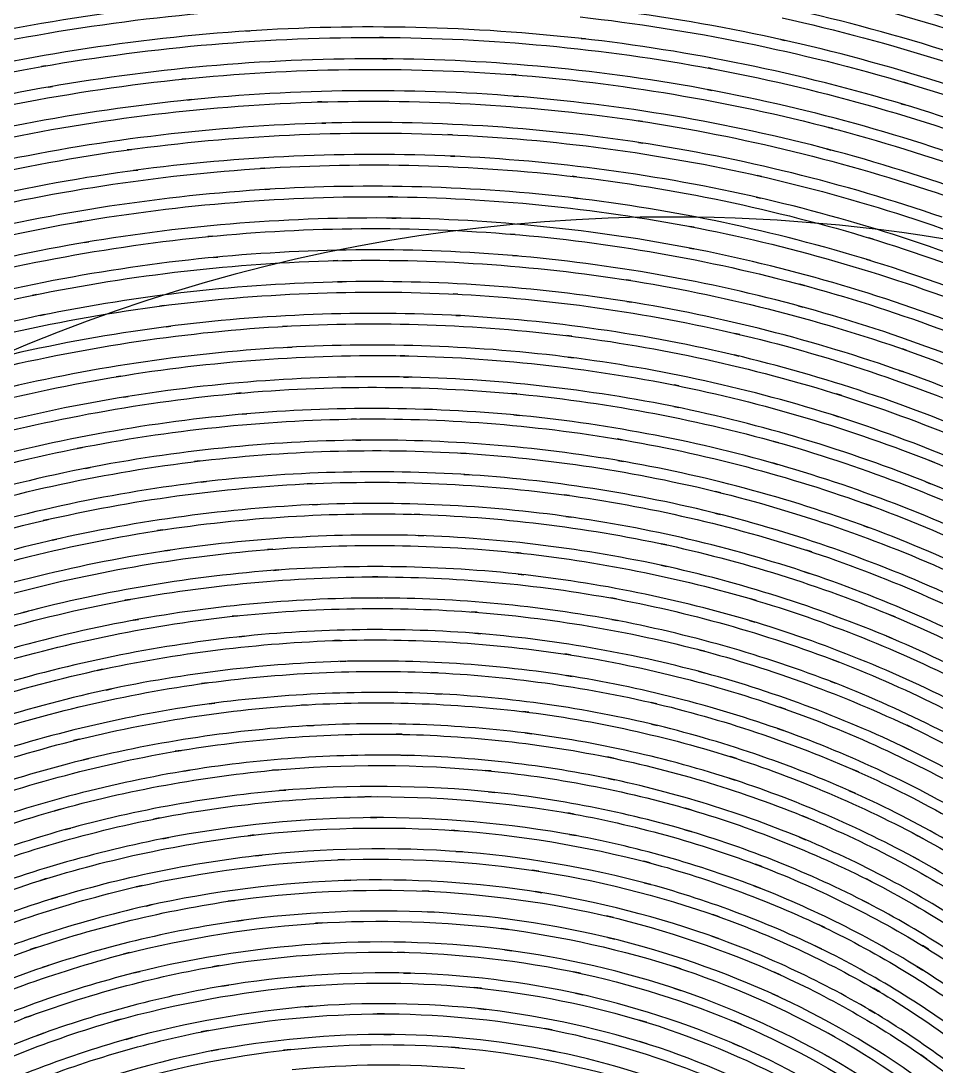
# Model space of a CAD drawing. Extents: x -32 to 185, y 69 to 286.
# Drawn here: x 48.88 to 87.35, y 212.77 to 256.73 of the extents above; entities that cross this region are included whole.
import ezdxf

# ---------------------------------------------------------------- set-up
doc = ezdxf.new("R2010")
doc.units = 0
doc.layers.add('Ebene_1', color=7, linetype='CONTINUOUS')

msp = doc.modelspace()

# ---------------------------------------------------------------- linework, layer by layer
at = {"layer": 'Ebene_1', "color": 7}
for p, q in [((58.332546, 256.296776), (58.502582, 256.308231)), ((64.120915, 256.031794), (63.948587, 256.032558)), ((72.435395, 255.985722), (72.608486, 255.966121)), ((80.826239, 255.945758), (80.99653, 255.907831)), ((64.08706, 255.133757), (64.261169, 255.132739)), ((49.905047, 254.834666), (49.739338, 254.805393)), ((77.942746, 254.716048), (77.768382, 254.748375)), ((55.815089, 254.295793), (55.644034, 254.278229)), ((69.698011, 254.456666), (69.521611, 254.470411)), ((86.167372, 254.098011), (85.998099, 254.148411)), ((50.031811, 253.944265), (50.198793, 253.973283)), ((77.748782, 253.839138), (77.924673, 253.806301)), ((55.876943, 253.399283), (56.050289, 253.416846)), ((61.528367, 253.32241), (61.351712, 253.317319)), ((69.598483, 253.564228), (69.777175, 253.549974)), ((85.881771, 253.246555), (86.052572, 253.195137)), ((61.524294, 252.424373), (61.702985, 252.429464)), ((75.004016, 252.498191), (74.824561, 252.525173)), ((67.012299, 251.938954), (66.831063, 251.946845)), ((83.010241, 252.204445), (82.83435, 252.250518)), ((74.839579, 251.615936), (75.02107, 251.58819)), ((53.525196, 251.326263), (53.350068, 251.302335)), ((66.942808, 251.044226), (67.126081, 251.035826)), ((82.752896, 251.344844), (82.930569, 251.298008)), ((59.125455, 250.533353), (58.943964, 250.521898)), ((53.616832, 250.432807), (53.793996, 250.456735)), ((72.239395, 250.171898), (72.054086, 250.19328)), ((80.01322, 250.185389), (79.83122, 250.226625)), ((59.15091, 249.636334), (59.334437, 249.647788)), ((64.51037, 249.331897), (64.323533, 249.333679)), ((72.103977, 249.285315), (72.291577, 249.26317)), ((79.784638, 249.318406), (79.96842, 249.276406)), ((64.469642, 248.436151), (64.65877, 248.43386)), ((76.254232, 248.479688), (76.254232, 248.479688)), ((51.432066, 248.297423), (51.253375, 248.266878)), ((77.182418, 248.04975), (76.993799, 248.085896)), ((56.914726, 247.675059), (56.728908, 247.656986)), ((69.65092, 247.74735), (69.460011, 247.763132)), ((84.702716, 247.550077), (84.519697, 247.605823)), ((51.55323, 247.408295), (51.734212, 247.439095)), ((76.98209, 247.176659), (77.172745, 247.139495)), ((56.969453, 246.780077), (57.157563, 246.798149)), ((62.194513, 246.645931), (62.00284, 246.641604)), ((69.544265, 246.857713), (69.738229, 246.841422)), ((84.411006, 246.703204), (84.596316, 246.646186)), ((62.183313, 245.750185), (62.377531, 245.754512)), ((74.520888, 245.807457), (74.325906, 245.838257)), ((81.818204, 245.603312), (81.627804, 245.65473)), ((49.538247, 245.220475), (49.355228, 245.182802)), ((67.242918, 245.234984), (67.046154, 245.244657)), ((74.348815, 244.929275), (74.546343, 244.897711)), ((54.897452, 244.758475), (54.707306, 244.733529)), ((81.553986, 244.748293), (81.746931, 244.695856)), ((49.687665, 244.336438), (49.872974, 244.374111)), ((67.165281, 244.343311), (67.364845, 244.332874)), ((54.981706, 243.866547), (55.174143, 243.891237)), ((60.067275, 243.891747), (59.870256, 243.880801)), ((79.096347, 243.542001), (78.898565, 243.588583)), ((72.033468, 243.468437), (71.831613, 243.493637)), ((60.084838, 242.997018), (60.284657, 243.007964)), ((65.018443, 242.644727), (64.815315, 242.648291)), ((78.859619, 242.680109), (79.059947, 242.632509)), ((86.127408, 242.864146), (85.935226, 242.9316)), ((71.889904, 242.586182), (72.093795, 242.560218)), ((53.074904, 241.793526), (52.880177, 241.761708)), ((64.968806, 241.752035), (65.175243, 241.747963)), ((85.800062, 242.03229), (85.994281, 241.963563)), ((76.541472, 241.375562), (76.336308, 241.416799)), ((53.187159, 240.905926), (53.384941, 240.937744)), ((58.130182, 241.07978), (57.928073, 241.061708)), ((69.723465, 241.042617), (69.514738, 241.061962)), ((83.356678, 240.98178), (83.15686, 241.044653)), ((76.33249, 240.507562), (76.540199, 240.465052)), ((58.176764, 240.187089), (58.381673, 240.204907)), ((62.979023, 239.987016), (62.769532, 239.983961)), ((69.607647, 240.157561), (69.818156, 240.137452)), ((83.056314, 240.141016), (83.257914, 240.07687)), ((74.157651, 239.113669), (73.944597, 239.14956)), ((51.447848, 238.791924), (51.248794, 238.752469)), ((62.95815, 239.094578), (63.169677, 239.097124)), ((80.745294, 238.986142), (80.537585, 239.044433)), ((67.593172, 238.540432), (67.377827, 238.553414)), ((73.975142, 238.241087), (74.190742, 238.204178)), ((87.282536, 238.159123), (87.081954, 238.23905)), ((51.588867, 237.909159), (51.790721, 237.948359)), ((56.385017, 238.220469), (56.177562, 238.195269)), ((80.471657, 238.137741), (80.681912, 238.078178)), ((56.459344, 237.330831), (56.669599, 237.355777)), ((67.504845, 237.653086), (67.722991, 237.639341)), ((86.920318, 237.344577), (87.122682, 237.262868)), ((61.127203, 237.27254), (60.911094, 237.262613)), ((78.298601, 236.887158), (78.082491, 236.940867)), ((71.94794, 236.766758), (71.726995, 236.796795)), ((61.133566, 236.380867), (61.351967, 236.39054)), ((78.051437, 236.032139), (78.270346, 235.977157)), ((84.626607, 236.331994), (84.417115, 236.408103)), ((50.016538, 235.763084), (49.812392, 235.715993)), ((65.645389, 235.971812), (65.422661, 235.978176)), ((71.792667, 235.890103), (72.016158, 235.858794)), ((54.832033, 235.324502), (54.618979, 235.291666)), ((84.289843, 235.50803), (84.501879, 235.430139)), ((50.184793, 234.886429), (50.391484, 234.93352)), ((65.584807, 235.083702), (65.809825, 235.07632)), ((76.020417, 234.694502), (75.795653, 234.742865)), ((54.933597, 234.438683), (55.149961, 234.471265)), ((59.463492, 234.511229), (59.241274, 234.494174)), ((69.915393, 234.344247), (69.686302, 234.368429)), ((82.127986, 234.394138), (81.909331, 234.46592)), ((75.798962, 233.833883), (76.026526, 233.784246)), ((59.497347, 233.621846), (59.721856, 233.638646)), ((69.786593, 233.465046), (70.018484, 233.439591)), ((81.816931, 233.561519), (82.037877, 233.487955)), ((63.881896, 233.346937), (63.652042, 233.346682)), ((53.471232, 232.402063), (53.252577, 232.361336)), ((63.848042, 232.459081), (64.080696, 232.458572)), ((73.913542, 232.4181), (73.679615, 232.460863)), ((79.791511, 232.354209), (79.563438, 232.421918)), ((48.975191, 231.848426), (49.186719, 231.903917)), ((57.988654, 231.714026), (57.760327, 231.689335)), ((68.062555, 231.856572), (67.825318, 231.874644)), ((85.629007, 231.666172), (85.409335, 231.757553)), ((53.599778, 231.521335), (53.821741, 231.561808)), ((73.71856, 231.552644), (73.955288, 231.508353)), ((79.505402, 231.514462), (79.736275, 231.445226)), ((58.049491, 230.827443), (58.281127, 230.851625)), ((67.960736, 230.975589), (68.200518, 230.956498)), ((85.255334, 230.861553), (85.477553, 230.768134)), ((62.303968, 230.676498), (62.066731, 230.669116)), ((71.98154, 230.067625), (71.738958, 230.104788)), ((77.620745, 230.222388), (77.383, 230.285261)), ((52.302613, 229.464097), (52.078103, 229.415224)), ((62.296331, 229.789406), (62.537386, 229.796279)), ((83.243914, 229.776933), (83.014314, 229.865006)), ((66.391208, 229.314169), (66.145571, 229.325369)), ((71.812013, 229.19886), (72.058158, 229.159915)), ((77.359327, 229.376788), (77.600127, 229.311878)), ((52.456867, 228.588714), (52.685195, 228.637587)), ((56.703962, 228.891114), (56.468508, 228.858533)), ((82.894423, 228.963914), (83.126823, 228.873805)), ((66.315353, 228.432169), (66.56379, 228.41995)), ((56.790508, 228.00835), (57.028763, 228.040423)), ((60.912621, 227.970677), (60.667493, 227.955914)), ((70.226702, 227.653004), (69.974193, 227.684313)), ((75.618998, 228.008095), (75.371071, 228.066132)), ((81.017912, 227.788168), (80.778385, 227.872168)), ((60.930694, 227.085876), (61.179639, 227.099876)), ((75.38278, 227.157404), (75.633507, 227.097331)), ((80.693112, 226.967258), (80.936203, 226.880967)), ((86.363372, 226.995513), (86.133772, 227.104458)), ((51.324903, 226.520276), (51.094284, 226.462748)), ((64.903388, 226.726712), (64.648842, 226.731294)), ((70.082629, 226.781949), (70.338448, 226.748858)), ((55.607889, 226.052675), (55.365307, 226.011694)), ((85.953299, 226.213548), (86.185699, 226.102057)), ((51.504867, 225.651766), (51.738794, 225.709039)), ((64.85197, 225.845221), (65.110079, 225.839621)), ((73.789833, 225.721257), (73.531978, 225.774202)), ((78.956601, 225.70853), (78.705619, 225.788712)), ((55.719634, 225.174493), (55.96578, 225.214966)), ((59.707856, 225.239911), (59.454329, 225.217256)), ((68.651319, 225.184675), (68.389137, 225.209875)), ((84.09257, 225.146747), (83.851515, 225.253147)), ((73.578051, 224.866492), (73.839724, 224.811511)), ((78.655219, 224.881256), (78.909256, 224.798783)), ((59.751129, 224.35791), (60.00822, 224.379801)), ((68.531173, 224.312346), (68.797174, 224.285365)), ((83.704642, 224.356383), (83.949006, 224.247183)), ((63.598841, 224.104892), (63.335387, 224.102346)), ((50.537338, 223.581546), (50.300356, 223.515109)), ((72.135286, 223.3718), (71.866486, 223.4194)), ((77.061509, 223.5482), (76.799836, 223.624309)), ((81.978568, 223.200236), (81.726313, 223.303582)), ((54.700179, 223.209145), (54.450215, 223.159509)), ((63.572623, 223.224927), (63.839642, 223.226455)), ((50.741229, 222.720418), (50.981521, 222.786854)), ((58.689673, 222.494127), (58.427746, 222.463581)), ((67.256154, 222.672563), (66.98379, 222.691654)), ((71.94794, 222.51449), (72.220304, 222.464599)), ((76.783799, 222.715581), (77.050054, 222.636927)), ((81.614058, 222.401727), (81.869877, 222.295326)), ((86.830718, 222.331217), (86.590681, 222.461036)), ((54.83687, 222.336817), (55.089888, 222.385945)), ((58.757128, 221.616453), (59.022619, 221.646235)), ((67.160445, 221.800235), (67.436881, 221.779617)), ((86.383481, 221.576235), (86.626572, 221.443362)), ((62.478077, 221.458635), (62.205458, 221.448707)), ((75.337216, 221.316853), (75.063325, 221.388635)), ((80.02722, 221.16438), (79.762238, 221.26518)), ((49.936611, 220.657579), (49.693519, 220.581979)), ((70.658157, 220.969398), (70.377902, 221.011907)), ((84.673698, 220.514779), (84.421443, 220.642816)), ((53.979305, 220.370961), (53.722723, 220.31267)), ((62.47604, 220.581216), (62.753241, 220.58987)), ((75.083179, 220.480161), (75.36038, 220.405579)), ((79.685111, 220.359761), (79.952893, 220.256415)), ((50.165193, 219.804851), (50.411593, 219.880451)), ((66.04248, 220.127106), (65.759425, 220.139579)), ((70.493975, 220.110815), (70.777794, 220.06627)), ((54.139669, 219.504997), (54.400833, 219.563033)), ((57.856545, 219.744015), (57.586472, 219.704815)), ((84.248352, 219.750888), (84.503916, 219.619288)), ((57.947927, 218.871178), (58.222582, 218.90936)), ((65.969935, 219.255542), (66.257317, 219.241287)), ((73.785506, 219.02416), (73.50016, 219.091614)), ((78.240564, 219.049614), (77.963619, 219.14736)), ((61.542112, 218.798632), (61.259567, 218.780814)), ((69.358956, 218.524996), (69.067501, 218.561905)), ((82.672714, 218.601868), (82.407732, 218.728123)), ((73.553869, 218.184668), (73.844051, 218.114159)), ((77.9206, 218.239904), (78.201364, 218.139104)), ((49.521701, 217.758813), (49.272755, 217.67354)), ((61.563494, 217.924522), (61.850113, 217.940813)), ((69.217683, 217.665904), (69.513211, 217.626449)), ((82.26875, 217.830595), (82.536786, 217.700522)), ((87.032063, 217.685249), (86.781845, 217.83925)), ((53.443741, 217.547795), (53.179268, 217.480086)), ((65.010552, 217.558231), (64.716806, 217.563831)), ((49.773192, 216.914994), (50.026465, 217.000521)), ((53.627269, 216.689467), (53.896069, 216.756667)), ((57.208472, 216.999249), (56.929235, 216.951649)), ((64.96117, 216.688958), (65.259243, 216.681321)), ((72.408668, 216.680048), (72.110849, 216.743176)), ((76.622163, 216.865103), (76.332235, 216.960049)), ((80.831076, 216.601903), (80.553366, 216.72663)), ((86.548681, 216.961321), (86.801445, 216.803503)), ((57.322763, 216.132521), (57.606327, 216.179357)), ((60.789421, 216.134557), (60.496439, 216.109102)), ((68.238955, 216.047757), (67.935536, 216.079066)), ((72.199431, 215.839284), (72.502086, 215.772848)), ((76.324599, 216.051575), (76.618345, 215.953575)), ((80.449257, 215.824266), (80.730785, 215.695466)), ((84.988571, 215.89223), (84.725625, 216.045975)), ((60.832948, 215.265029), (61.130003, 215.288956)), ((64.15986, 214.975865), (63.855169, 214.974847)), ((68.120337, 215.189683), (68.427573, 215.155829)), ((84.525806, 215.159902), (84.792316, 215.001829)), ((49.289555, 214.89492), (49.033482, 214.799719)), ((53.091195, 214.749828), (52.818322, 214.672701)), ((75.17507, 214.620774), (74.872161, 214.712665)), ((79.153365, 214.524046), (78.862419, 214.647247)), ((49.562428, 214.060773), (49.823083, 214.156228)), ((56.743162, 214.270519), (56.455017, 214.21401)), ((64.133387, 214.109901), (64.442915, 214.109137)), ((71.208485, 214.294446), (70.897685, 214.353501)), ((83.099841, 214.004519), (82.82315, 214.158264)), ((53.296359, 213.8999), (53.573305, 213.976519)), ((74.899397, 213.804955), (75.20587, 213.709246)), ((78.792928, 213.741828), (79.087692, 213.614046)), ((56.878581, 213.410409), (57.171563, 213.4659)), ((60.217966, 213.476591), (59.914802, 213.442991)), ((67.298918, 213.548118), (66.983281, 213.573827)), ((71.021139, 213.453682), (71.336012, 213.391318)), ((82.658205, 213.265063), (82.937441, 213.106991)), ((86.967918, 213.068554), (86.709299, 213.251063))]:
    msp.add_line(p, q, dxfattribs=at)
for points in [[(92.758578, 256.578049), (88.175737, 258.301324), (83.448315, 259.611979), (78.63231, 260.493726)], [(75.440816, 259.20827), (80.211002, 258.511578), (84.909407, 257.389541), (89.47952, 255.855903)], [(84.157224, 258.830524), (88.82661, 257.630596), (93.379415, 256.015503), (97.76091, 254.004592)], [(89.330611, 254.958121), (84.81217, 256.483613), (80.165693, 257.601832), (75.447689, 258.299033)], [(37.473544, 254.471175), (42.292858, 256.05954), (47.24479, 257.214668), (52.269267, 257.922814)], [(80.99653, 255.907831), (76.341144, 256.944341), (71.602013, 257.562378), (66.836663, 257.75405)], [(97.5168, 253.127937), (93.18596, 255.125103), (88.684829, 256.730777), (84.067879, 257.92536)], [(43.670714, 254.876157), (48.4689, 256.083467), (53.365086, 256.859577), (58.301237, 257.195577)], [(52.530177, 257.050995), (47.55559, 256.358122), (42.652786, 255.222339), (37.880054, 253.657647)], [(72.393141, 256.894195), (77.058709, 256.375176), (81.668531, 255.439212), (86.167372, 254.098011)], [(80.881221, 256.853468), (85.46508, 255.841394), (89.949412, 254.420775), (94.279743, 252.608918)], [(58.502582, 256.308231), (53.617341, 255.984194), (48.770791, 255.223866), (44.020714, 254.03692)], [(72.608486, 255.966121), (67.8691, 256.50194), (63.091532, 256.612668), (58.332546, 256.296776)], [(49.739338, 254.805393), (54.487124, 255.642085), (59.300328, 256.052412), (64.120915, 256.031794)], [(63.948587, 256.032558), (68.643173, 256.012449), (73.32656, 255.57183), (77.942746, 254.716048)], [(86.052572, 253.195137), (81.605913, 254.530229), (77.048527, 255.464157), (72.435395, 255.985722)], [(94.070252, 251.723099), (89.790575, 253.523501), (85.357916, 254.936739), (80.826239, 255.945758)], [(64.261169, 255.132739), (59.492001, 255.161757), (54.72996, 254.763902), (50.031811, 253.944265)], [(77.924673, 253.806301), (73.360923, 254.66132), (68.729719, 255.105502), (64.08706, 255.133757)], [(35.603397, 250.972699), (40.246056, 252.683246), (45.032533, 253.975829), (49.905047, 254.834666)], [(55.644034, 254.278229), (60.313929, 254.757284), (65.017425, 254.816848), (69.698011, 254.456666)], [(77.768382, 254.748375), (82.260095, 253.91601), (86.668318, 252.681973), (90.939594, 251.06179)], [(41.645548, 251.547717), (46.277262, 252.884082), (51.019448, 253.80401), (55.815089, 254.295793)], [(69.521611, 254.470411), (74.076451, 254.119902), (78.590819, 253.361355), (83.010241, 252.204445)], [(85.998099, 254.148411), (90.375776, 252.8431), (94.627452, 251.147826), (98.70222, 249.082697)], [(50.198793, 253.973283), (45.37617, 253.131755), (40.638056, 251.860809), (36.04147, 250.175716)], [(69.777175, 253.549974), (65.148516, 253.914992), (60.496439, 253.864592), (55.876943, 253.399283)], [(90.763703, 250.169098), (86.543845, 251.779099), (82.188059, 253.007791), (77.748782, 253.839138)], [(56.050289, 253.416846), (51.305303, 252.938555), (46.612244, 252.0367), (42.027876, 250.722226)], [(47.57239, 251.651063), (52.165158, 252.623682), (56.836072, 253.183173), (61.528367, 253.32241)], [(61.351712, 253.317319), (65.917753, 253.452737), (70.486848, 253.178592), (75.004016, 252.498191)], [(82.930569, 251.298008), (78.563328, 252.450591), (74.101142, 253.209137), (69.598483, 253.564228)], [(98.432656, 248.213678), (94.408034, 250.26328), (90.207521, 251.947609), (85.881771, 253.246555)], [(61.702985, 252.429464), (57.062108, 252.300409), (52.441849, 251.755681), (47.897954, 250.801898)], [(75.02107, 251.58819), (70.556339, 252.270118), (66.039171, 252.549864), (61.524294, 252.424373)], [(74.824561, 252.525173), (79.217002, 251.863354), (83.541478, 250.808262), (87.745046, 249.372624)], [(53.350068, 251.302335), (57.875891, 251.922409), (62.448549, 252.135463), (67.012299, 251.938954)], [(66.831063, 251.946845), (71.269067, 251.755427), (75.680853, 251.165899), (80.01322, 250.185389)], [(82.83435, 252.250518), (87.131591, 251.125681), (91.319376, 249.616734), (95.346544, 247.742768)], [(87.604028, 248.473569), (83.451878, 249.901316), (79.179838, 250.953099), (74.839579, 251.615936)], [(39.82631, 248.180841), (44.289514, 249.636079), (48.874391, 250.68888), (53.525196, 251.326263)], [(67.126081, 251.035826), (62.614004, 251.239208), (58.092764, 251.037353), (53.616832, 250.432807)], [(79.96842, 249.276406), (75.688489, 250.254625), (71.328885, 250.846444), (66.942808, 251.044226)], [(95.11058, 246.863568), (91.134067, 248.724551), (86.997954, 250.224589), (82.752896, 251.344844)], [(45.608061, 248.448114), (50.042502, 249.54597), (54.566542, 250.24368), (59.125455, 250.533353)], [(58.943964, 250.521898), (63.377132, 250.803426), (67.8271, 250.686335), (72.239395, 250.171898)], [(53.793996, 250.456735), (49.193083, 249.835134), (44.656824, 248.802442), (40.240201, 247.371132)], [(72.054086, 250.19328), (76.34089, 249.693607), (80.574239, 248.808806), (84.702716, 247.550077)], [(79.83122, 250.226625), (84.040897, 249.273861), (88.156646, 247.944114), (92.128068, 246.253676)], [(72.291577, 249.26317), (67.931209, 249.780916), (63.533423, 249.905898), (59.15091, 249.636334)], [(59.334437, 249.647788), (54.826179, 249.370334), (50.352029, 248.688915), (45.965952, 247.611932)], [(51.253375, 248.266878), (55.631561, 249.018042), (60.068547, 249.374406), (64.51037, 249.331897)], [(64.323533, 249.333679), (68.63961, 249.292188), (72.943468, 248.862515), (77.182418, 248.04975)], [(84.596316, 246.646186), (80.519766, 247.899059), (76.338853, 248.782333), (72.103977, 249.285315)], [(91.925959, 245.36633), (88.005701, 247.045568), (83.942133, 248.368187), (79.784638, 249.318406)], [(76.254232, 248.479688), (47.442859, 248.479688), (21.468439, 231.124136), (10.442804, 204.505898)], [(64.65877, 248.43386), (60.268366, 248.485278), (55.882034, 248.142151), (51.55323, 247.408295)], [(77.172745, 247.139495), (72.985978, 247.952259), (68.734301, 248.38626), (64.469642, 248.436151)], [(126.624118, 227.615798), (113.265193, 240.974723), (95.146604, 248.479688), (76.254232, 248.479688)], [(38.213763, 244.787238), (42.506167, 246.350149), (46.929917, 247.524877), (51.432066, 248.297423)], [(56.728908, 247.656986), (61.024875, 248.074441), (65.349607, 248.104732), (69.65092, 247.74735)], [(76.993799, 248.085896), (81.109294, 247.296804), (85.145371, 246.138367), (89.052902, 244.624584)], [(43.845841, 245.20673), (48.119409, 246.419131), (52.493522, 247.245386), (56.914726, 247.675059)], [(69.460011, 247.763132), (73.635833, 247.416186), (77.7722, 246.693276), (81.818204, 245.603312)], [(84.519697, 247.605823), (88.527774, 246.384003), (92.417741, 244.803275), (96.141999, 242.882727)], [(51.734212, 247.439095), (47.281444, 246.684113), (42.904786, 245.531021), (38.657945, 243.993819)], [(69.738229, 246.841422), (65.488843, 247.20415), (61.215021, 247.183786), (56.969453, 246.780077)], [(88.885156, 243.73011), (85.029298, 245.234475), (81.045149, 246.388076), (76.98209, 247.176659)], [(57.157563, 246.798149), (52.786504, 246.382731), (48.461773, 245.575057), (44.235551, 244.385311)], [(49.355228, 245.182802), (53.582468, 246.054621), (57.879709, 246.544367), (62.194513, 246.645931)], [(62.00284, 246.641604), (66.192153, 246.740113), (70.381721, 246.461131), (74.520888, 245.807457)], [(81.746931, 244.695856), (77.752855, 245.782003), (73.668669, 246.505676), (69.544265, 246.857713)], [(95.880581, 242.010908), (92.206214, 243.916692), (88.36741, 245.487239), (84.411006, 246.703204)], [(62.377531, 245.754512), (58.113636, 245.663639), (53.866287, 245.188911), (49.687665, 244.336438)], [(74.546343, 244.897711), (70.459357, 245.553166), (66.321462, 245.838257), (62.183313, 245.750185)], [(74.325906, 245.838257), (78.34111, 245.204439), (82.29115, 244.208911), (86.127408, 242.864146)], [(54.707306, 244.733529), (58.862255, 245.276984), (63.057932, 245.44473), (67.242918, 245.234984)], [(81.627804, 245.65473), (85.552898, 244.597602), (89.374647, 243.187928), (93.046214, 241.443272)], [(36.805616, 241.37709), (40.926202, 243.036728), (45.187552, 244.323202), (49.538247, 245.220475)], [(67.046154, 245.244657), (71.105903, 245.041275), (75.13918, 244.471093), (79.096347, 243.542001)], [(85.994281, 241.963563), (82.209695, 243.301201), (78.312092, 244.293674), (74.348815, 244.929275)], [(42.28624, 241.938617), (46.396898, 243.254873), (50.617775, 244.198729), (54.897452, 244.758475)], [(67.364845, 244.332874), (63.231532, 244.550002), (59.086765, 244.393965), (54.981706, 243.866547)], [(92.817887, 240.56178), (89.197229, 242.293963), (85.427153, 243.695237), (81.553986, 244.748293)], [(49.872974, 244.374111), (45.570897, 243.496437), (41.35613, 242.233636), (37.28009, 240.601234)], [(59.870256, 243.880801), (63.928733, 244.109638), (67.999682, 243.971928), (72.033468, 243.468437)], [(79.059947, 242.632509), (75.154707, 243.560074), (71.173612, 244.132801), (67.165281, 244.343311)], [(55.174143, 243.891237), (50.944102, 243.347782), (46.771335, 242.424291), (42.706749, 241.132471)], [(47.655627, 242.060799), (51.729376, 243.042837), (55.883562, 243.655783), (60.067275, 243.891747)], [(78.898565, 243.588583), (82.733805, 242.687745), (86.480208, 241.441744), (90.091193, 239.865597)], [(72.093795, 242.560218), (68.112191, 243.067273), (64.092915, 243.213637), (60.084838, 242.997018)], [(71.831613, 243.493637), (75.74118, 243.005928), (79.598565, 242.164909), (83.356678, 240.98178)], [(60.284657, 243.007964), (56.151344, 242.784473), (52.04654, 242.188836), (48.020136, 241.227926)], [(52.880177, 241.761708), (56.891308, 242.420727), (60.954112, 242.716255), (65.018443, 242.644727)], [(64.815315, 242.648291), (68.75441, 242.5788), (72.67925, 242.15269), (76.541472, 241.375562)], [(89.896975, 238.976215), (86.337408, 240.541671), (82.642932, 241.781308), (78.859619, 242.680109)], [(85.935226, 242.9316), (89.653375, 241.628326), (93.246033, 239.991088), (96.668654, 238.04025)], [(83.257914, 240.07687), (79.552238, 241.254908), (75.747289, 242.094909), (71.889904, 242.586182)], [(40.928493, 238.65396), (44.874715, 240.063125), (48.940064, 241.114144), (53.074904, 241.793526)], [(65.175243, 241.747963), (61.162076, 241.829163), (57.149672, 241.547126), (53.187159, 240.905926)], [(76.540199, 240.465052), (72.729905, 241.24269), (68.856992, 241.673635), (64.968806, 241.752035)], [(96.381272, 237.176322), (93.008033, 239.111378), (89.466538, 240.736653), (85.800062, 242.03229)], [(57.928073, 241.061708), (61.852149, 241.411453), (65.800153, 241.40509), (69.723465, 241.042617)], [(76.336308, 241.416799), (80.076093, 240.664362), (83.739769, 239.573888), (87.282536, 238.159123)], [(53.384941, 240.937744), (49.298974, 240.276434), (45.280715, 239.247815), (41.379293, 237.864359)], [(46.155334, 238.911815), (50.073556, 239.993634), (54.081633, 240.719089), (58.130182, 241.07978)], [(69.514738, 241.061962), (73.313323, 240.711198), (77.072454, 240.016288), (80.745294, 238.986142)], [(83.15686, 241.044653), (86.795336, 239.898688), (90.322321, 238.425123), (93.694542, 236.641776)], [(69.818156, 240.137452), (65.94728, 240.505525), (62.050695, 240.522325), (58.176764, 240.187089)], [(87.122682, 237.262868), (83.631587, 238.668978), (80.019839, 239.75487), (76.33249, 240.507562)], [(58.381673, 240.204907), (54.38276, 239.858979), (50.423047, 239.15236), (46.551407, 238.09345)], [(51.248794, 238.752469), (55.113561, 239.517124), (59.039674, 239.930507), (62.979023, 239.987016)], [(62.769532, 239.983961), (66.583899, 240.038943), (70.395721, 239.747743), (74.157651, 239.113669)], [(80.681912, 238.078178), (77.060999, 239.105015), (73.354305, 239.801197), (69.607647, 240.157561)], [(93.44076, 235.767666), (90.118939, 237.536759), (86.643118, 239.000651), (83.056314, 240.141016)], [(74.190742, 238.204178), (70.481248, 238.840542), (66.721608, 239.13836), (62.95815, 239.094578)], [(73.944597, 239.14956), (77.583327, 238.53636), (81.158931, 237.593268), (84.626607, 236.331994)], [(39.771074, 235.363193), (43.552095, 236.855085), (47.46039, 238.002832), (51.447848, 238.791924)], [(63.169677, 239.097124), (59.281492, 239.051815), (55.40527, 238.65396), (51.588867, 237.909159)], [(56.177562, 238.195269), (59.964438, 238.655487), (63.785423, 238.770796), (67.593172, 238.540432)], [(80.537585, 239.044433), (84.090533, 238.047887), (87.545737, 236.730104), (90.859921, 235.107375)], [(67.377827, 238.553414), (71.061103, 238.330432), (74.716634, 237.772723), (78.298601, 236.887158)], [(84.501879, 235.430139), (81.085621, 236.684794), (77.5622, 237.62585), (73.975142, 238.241087)], [(87.081954, 238.23905), (90.508903, 236.870613), (93.804506, 235.192902), (96.927527, 233.227046)], [(51.790721, 237.948359), (47.851118, 237.179631), (43.98915, 236.055812), (40.252165, 234.591411)], [(44.852824, 235.74603), (48.614246, 236.917195), (52.474431, 237.745486), (56.385017, 238.220469)], [(67.722991, 237.639341), (63.966915, 237.877596), (60.196584, 237.774505), (56.459344, 237.330831)], [(90.639739, 234.223847), (87.376209, 235.834612), (83.972679, 237.144758), (80.471657, 238.137741)], [(56.669599, 237.355777), (52.80814, 236.89734), (48.996064, 236.089921), (45.280206, 234.943702)], [(60.911094, 237.262613), (64.597424, 237.432141), (68.291646, 237.266431), (71.94794, 236.766758)], [(78.270346, 235.977157), (74.740306, 236.861449), (71.136703, 237.422722), (67.504845, 237.653086)], [(96.614436, 232.372281), (93.540797, 234.320319), (90.295848, 235.984794), (86.920318, 237.344577)], [(49.812392, 235.715993), (53.529014, 236.575849), (57.316399, 237.096904), (61.127203, 237.27254)], [(78.082491, 236.940867), (81.544058, 236.085085), (84.920607, 234.915193), (88.169373, 233.445955)], [(72.016158, 235.858794), (68.412046, 236.363049), (64.769243, 236.537667), (61.133566, 236.380867)], [(71.726995, 236.796795), (75.259834, 236.314176), (78.741256, 235.509557), (82.127986, 234.394138)], [(61.351967, 236.39054), (57.591563, 236.228139), (53.853814, 235.724648), (50.184793, 234.886429)], [(54.618979, 235.291666), (58.266109, 235.852175), (61.957022, 236.079994), (65.645389, 235.971812)], [(87.983301, 232.554536), (84.785698, 234.013846), (81.461076, 235.177884), (78.051437, 236.032139)], [(84.417115, 236.408103), (87.768209, 235.189593), (91.001194, 233.66741), (94.075852, 231.860899)], [(38.812455, 232.076754), (42.428276, 233.641192), (46.178243, 234.874975), (50.016538, 235.763084)], [(65.422661, 235.978176), (68.98681, 235.873812), (72.534413, 235.443884), (76.020417, 234.694502)], [(82.037877, 233.487955), (78.703074, 234.599047), (75.273834, 235.403157), (71.792667, 235.890103)], [(43.747587, 232.574136), (47.351699, 233.82421), (51.061703, 234.744902), (54.832033, 235.324502)], [(65.809825, 235.07632), (62.172622, 235.194429), (58.532109, 234.980866), (54.933597, 234.438683)], [(93.795851, 230.994425), (90.77134, 232.785409), (87.589264, 234.296392), (84.289843, 235.50803)], [(50.391484, 234.93352), (46.600535, 234.067301), (42.895622, 232.859227), (39.322564, 231.324062)], [(59.241274, 234.494174), (62.796259, 234.769084), (66.369317, 234.718683), (69.915393, 234.344247)], [(76.026526, 233.784246), (72.592959, 234.534392), (69.097538, 234.969411), (65.584807, 235.083702)], [(75.795653, 234.742865), (79.160238, 234.019701), (82.452023, 232.989555), (85.629007, 231.666172)], [(55.149961, 234.471265), (51.427994, 233.910501), (47.764827, 233.012464), (44.20526, 231.788608)], [(48.571227, 232.663227), (52.138431, 233.608101), (55.784289, 234.226901), (59.463492, 234.511229)], [(69.686302, 234.368429), (73.109178, 234.006974), (76.491835, 233.332682), (79.791511, 232.354209)], [(81.909331, 234.46592), (85.178462, 233.389191), (88.34221, 232.014899), (91.360613, 230.361116)], [(70.018484, 233.439591), (66.524335, 233.820646), (63.002441, 233.881737), (59.497347, 233.621846)], [(85.477553, 230.768134), (82.351986, 232.083626), (79.112129, 233.109955), (75.798962, 233.833883)], [(59.721856, 233.638646), (56.092798, 233.369337), (52.495813, 232.770136), (48.975191, 231.848426)], [(79.736275, 231.445226), (76.488526, 232.421154), (73.15805, 233.097227), (69.786593, 233.465046)], [(91.114213, 229.484715), (88.14621, 231.125007), (85.03388, 232.489627), (81.816931, 233.561519)], [(53.252577, 232.361336), (56.758181, 233.012718), (60.31622, 233.342609), (63.881896, 233.346937)], [(63.652042, 233.346682), (67.093754, 233.351009), (70.528593, 233.039955), (73.913542, 232.4181)], [(42.83784, 229.406824), (46.284134, 230.725625), (49.843447, 231.728281), (53.471232, 232.402063)], [(64.080696, 232.458572), (60.565675, 232.465954), (57.057526, 232.152354), (53.599778, 231.521335)], [(57.760327, 231.689335), (61.18193, 232.059445), (64.630515, 232.115445), (68.062555, 231.856572)], [(73.955288, 231.508353), (70.622266, 232.133517), (67.238845, 232.4517), (63.848042, 232.459081)], [(73.679615, 232.460863), (76.943145, 231.861408), (80.144821, 230.962607), (83.243914, 229.776933)], [(79.563438, 232.421918), (82.74475, 231.478571), (85.832644, 230.245043), (88.78792, 228.736605)], [(49.186719, 231.903917), (45.545697, 230.950389), (41.998603, 229.668242), (38.589473, 228.073259)], [(47.524281, 229.604351), (50.941048, 230.624316), (54.443851, 231.33068), (57.988654, 231.714026)], [(67.825318, 231.874644), (71.133903, 231.624935), (74.412961, 231.071807), (77.620745, 230.222388)], [(85.409335, 231.757553), (88.472537, 230.481516), (91.411777, 228.926496), (94.190143, 227.112604)], [(53.821741, 231.561808), (50.241556, 230.908389), (46.728317, 229.93017), (43.325804, 228.639369)], [(68.200518, 230.956498), (64.819897, 231.223771), (61.421967, 231.180498), (58.049491, 230.827443)], [(83.126823, 228.873805), (80.079657, 230.053625), (76.930163, 230.950389), (73.71856, 231.552644)], [(88.575628, 227.850786), (85.671008, 229.347769), (82.634787, 230.574171), (79.505402, 231.514462)], [(58.281127, 230.851625), (54.785197, 230.485589), (51.329994, 229.800606), (47.958791, 228.805587)], [(62.066731, 230.669116), (65.382952, 230.772716), (68.701974, 230.571371), (71.98154, 230.067625)], [(77.600127, 229.311878), (74.444779, 230.161043), (71.217903, 230.717989), (67.960736, 230.975589)], [(93.884942, 226.25453), (91.155958, 228.051623), (88.267119, 229.59417), (85.255334, 230.861553)], [(52.078103, 229.415224), (55.440907, 230.146788), (58.864037, 230.56908), (62.303968, 230.676498)], [(72.058158, 229.159915), (68.830519, 229.669006), (65.562661, 229.879515), (62.296331, 229.789406)], [(71.738958, 230.104788), (74.896597, 229.619624), (78.002819, 228.844023), (81.017912, 227.788168)], [(77.383, 230.285261), (80.471148, 229.467151), (83.477587, 228.365987), (86.363372, 226.995513)], [(42.121803, 226.253766), (45.410534, 227.631368), (48.818391, 228.705805), (52.302613, 229.464097)], [(62.537386, 229.796279), (59.147346, 229.702606), (55.773089, 229.298388), (52.456867, 228.588714)], [(56.468508, 228.858533), (59.755202, 229.313915), (63.076514, 229.466388), (66.391208, 229.314169)], [(83.014314, 229.865006), (85.998099, 228.723114), (88.870392, 227.308604), (91.594031, 225.639039)], [(66.145571, 229.325369), (69.337065, 229.178496), (72.50845, 228.737623), (75.618998, 228.008095)], [(80.936203, 226.880967), (77.972782, 227.933004), (74.918488, 228.709114), (71.812013, 229.19886)], [(86.185699, 226.102057), (83.350824, 227.463113), (80.396057, 228.559441), (77.359327, 229.376788)], [(52.685195, 228.637587), (49.24781, 227.90195), (45.885007, 226.853731), (42.638531, 225.505911)], [(46.669771, 226.549803), (49.935847, 227.634677), (53.294832, 228.418678), (56.703962, 228.891114)], [(66.56379, 228.41995), (63.300259, 228.58286), (60.028584, 228.444896), (56.790508, 228.00835)], [(91.322431, 224.769511), (88.648428, 226.424312), (85.827044, 227.828641), (82.894423, 228.963914)], [(60.667493, 227.955914), (63.856442, 228.149114), (67.05659, 228.047805), (70.226702, 227.653004)], [(75.633507, 227.097331), (72.575141, 227.828641), (69.455938, 228.275368), (66.315353, 228.432169)], [(57.028763, 228.040423), (53.66825, 227.587077), (50.356356, 226.826494), (47.134826, 225.768602)], [(51.094284, 226.462748), (54.314033, 227.265077), (57.600727, 227.770095), (60.912621, 227.970677)], [(69.974193, 227.684313), (73.022887, 227.304786), (76.029835, 226.643221), (78.956601, 225.70853)], [(75.371071, 228.066132), (78.361983, 227.364604), (81.281876, 226.387148), (84.09257, 225.146747)], [(80.778385, 227.872168), (83.67766, 226.856785), (86.476645, 225.574639), (89.139447, 224.042274)], [(70.338448, 226.748858), (67.219754, 227.150786), (64.07026, 227.263549), (60.930694, 227.085876)], [(61.179639, 227.099876), (57.917127, 226.915076), (54.678542, 226.430421), (51.504867, 225.651766)], [(83.949006, 224.247183), (81.189731, 225.480457), (78.322019, 226.454603), (75.38278, 227.157404)], [(88.901192, 223.163073), (86.28879, 224.682456), (83.540969, 225.956203), (80.693112, 226.967258)], [(86.133772, 227.104458), (88.908829, 225.786675), (91.555849, 224.214092), (94.040724, 222.407581)], [(41.596675, 223.125909), (44.72886, 224.551874), (47.985263, 225.688166), (51.324903, 226.520276)], [(55.365307, 226.011694), (58.515819, 226.54293), (61.70884, 226.782203), (64.903388, 226.726712)], [(64.648842, 226.731294), (67.720445, 226.67784), (70.780594, 226.339548), (73.789833, 225.721257)], [(78.909256, 224.798783), (76.034926, 225.731693), (73.079905, 226.395803), (70.082629, 226.781949)], [(46.005407, 223.509764), (49.121555, 224.64962), (52.335958, 225.50082), (55.607889, 226.052675)], [(93.71007, 221.558926), (91.274067, 223.347364), (88.677192, 224.905692), (85.953299, 226.213548)], [(51.738794, 225.709039), (48.445227, 224.901365), (45.232861, 223.792819), (42.141912, 222.398417)], [(65.110079, 225.839621), (61.966185, 225.907839), (58.822546, 225.685111), (55.719634, 225.174493)], [(59.454329, 225.217256), (62.514477, 225.490384), (65.593207, 225.479438), (68.651319, 225.184675)], [(73.839724, 224.811511), (70.882412, 225.43362), (67.873427, 225.779802), (64.85197, 225.845221)], [(73.531978, 225.774202), (76.421326, 225.180347), (79.249074, 224.31871), (81.978568, 223.200236)], [(78.705619, 225.788712), (81.515549, 224.891183), (84.235624, 223.73351), (86.830718, 222.331217)], [(55.96578, 225.214966), (52.74145, 224.684492), (49.57261, 223.858237), (46.499735, 222.74689)], [(50.300356, 223.515109), (53.376286, 224.378274), (56.52578, 224.955583), (59.707856, 225.239911)], [(68.389137, 225.209875), (71.325321, 224.92682), (74.22867, 224.370383), (77.061509, 223.5482)], [(83.851515, 225.253147), (86.549954, 224.062128), (89.131811, 222.621909), (91.563231, 220.951834)], [(68.797174, 224.285365), (65.790734, 224.589801), (62.76215, 224.613983), (59.751129, 224.35791)], [(81.869877, 222.295326), (79.192056, 223.408709), (76.415981, 224.269583), (73.578051, 224.866492)], [(86.626572, 221.443362), (84.082388, 222.834963), (81.413476, 223.986019), (78.655219, 224.881256)], [(60.00822, 224.379801), (56.874762, 224.113546), (53.772614, 223.557873), (50.741229, 222.720418)], [(77.050054, 222.636927), (74.268888, 223.459364), (71.416703, 224.020383), (68.531173, 224.312346)], [(91.265922, 220.090452), (88.883883, 221.74449), (86.352426, 223.173), (83.704642, 224.356383)], [(54.450215, 223.159509), (57.464036, 223.756673), (60.52673, 224.073328), (63.598841, 224.104892)], [(63.335387, 224.102346), (66.285062, 224.132637), (69.231174, 223.888019), (72.135286, 223.3718)], [(41.259148, 220.032161), (44.236569, 221.497071), (47.342535, 222.68529), (50.537338, 223.581546)], [(71.866486, 223.4194), (74.651215, 222.924563), (77.383509, 222.169326), (80.02722, 221.16438)], [(76.799836, 223.624309), (79.515838, 222.836236), (82.151913, 221.79489), (84.673698, 220.514779)], [(81.726313, 223.303582), (84.343043, 222.231181), (86.853881, 220.915689), (89.225229, 219.374669)], [(45.529152, 220.494161), (48.496136, 221.679326), (51.566212, 222.588309), (54.700179, 223.209145)], [(63.839642, 223.226455), (60.817675, 223.2094), (57.8036, 222.911327), (54.83687, 222.336817)], [(58.427746, 222.463581), (61.357567, 222.807218), (64.313351, 222.877218), (67.256154, 222.672563)], [(72.220304, 222.464599), (69.36761, 222.986673), (66.472408, 223.241218), (63.572623, 223.224927)], [(50.981521, 222.786854), (47.832027, 221.916562), (44.769333, 220.758125), (41.832385, 219.32656)], [(49.693519, 220.581979), (52.626649, 221.495798), (55.638434, 222.136235), (58.689673, 222.494127)], [(66.98379, 222.691654), (69.80492, 222.495399), (72.601868, 222.034926), (75.337216, 221.316853)], [(79.952893, 220.256415), (77.361109, 221.258053), (74.681252, 222.014053), (71.94794, 222.51449)], [(84.503916, 219.619288), (82.033295, 220.890998), (79.448384, 221.927762), (76.783799, 222.715581)], [(88.961265, 218.502341), (86.639808, 220.029615), (84.179879, 221.33518), (81.614058, 222.401727)], [(86.590681, 222.461036), (89.078865, 221.116525), (91.435704, 219.541651), (93.629888, 217.757286)], [(55.089888, 222.385945), (52.002758, 221.788017), (48.977228, 220.905761), (46.052498, 219.750888)], [(67.436881, 221.779617), (64.544733, 221.995472), (61.63884, 221.940999), (58.757128, 221.616453)], [(59.022619, 221.646235), (56.019489, 221.308198), (53.054286, 220.691689), (50.165193, 219.804851)], [(62.205458, 221.448707), (65.031679, 221.553326), (67.861718, 221.392962), (70.658157, 220.969398)], [(75.36038, 220.405579), (72.676959, 221.126453), (69.931429, 221.593289), (67.160445, 221.800235)], [(93.274287, 216.918049), (91.128467, 218.683323), (88.821265, 220.242925), (86.383481, 221.576235)], [(53.722723, 220.31267), (56.599344, 220.965834), (59.530438, 221.349435), (62.478077, 221.458635)], [(75.063325, 221.388635), (77.681836, 220.701107), (80.229584, 219.767942), (82.672714, 218.601868)], [(79.762238, 221.26518), (82.292677, 220.303252), (84.726898, 219.104596), (87.032063, 217.685249)], [(41.10642, 216.983467), (43.930605, 218.477141), (46.88639, 219.70736), (49.936611, 220.657579)], [(70.777794, 220.06627), (68.033027, 220.49747), (65.253388, 220.669798), (62.47604, 220.581216)], [(70.377902, 221.011907), (73.054705, 220.60667), (75.687216, 219.949688), (78.240564, 219.049614)], [(84.421443, 220.642816), (86.8353, 219.417433), (89.127993, 217.966777), (91.269485, 216.310703)], [(45.237952, 217.513431), (48.057045, 218.733978), (50.983557, 219.69056), (53.979305, 220.370961)], [(62.753241, 220.58987), (59.854474, 220.49747), (56.970726, 220.133979), (54.139669, 219.504997)], [(57.586472, 219.704815), (60.385711, 220.109543), (63.216768, 220.250815), (66.04248, 220.127106)], [(82.536786, 217.700522), (80.145584, 218.859978), (77.649764, 219.790851), (75.083179, 220.480161)], [(86.801445, 216.803503), (84.546934, 218.210632), (82.164132, 219.401651), (79.685111, 220.359761)], [(50.411593, 219.880451), (47.405663, 218.957978), (44.491115, 217.759068), (41.705621, 216.300012)], [(65.759425, 220.139579), (68.463973, 220.020961), (71.151212, 219.647542), (73.785506, 219.02416)], [(78.201364, 218.139104), (75.700198, 219.037905), (73.119614, 219.698197), (70.493975, 220.110815)], [(54.400833, 219.563033), (51.450648, 218.907578), (48.567664, 217.979504), (45.789043, 216.790521)], [(49.272755, 217.67354), (52.06334, 218.62885), (54.937415, 219.321978), (57.856545, 219.744015)], [(66.257317, 219.241287), (63.482005, 219.378487), (60.700075, 219.254524), (57.947927, 218.871178)], [(90.946212, 215.458229), (88.854101, 217.097249), (86.611554, 218.534414), (84.248352, 219.750888)], [(58.222582, 218.90936), (55.350288, 218.509214), (52.521268, 217.841286), (49.773192, 216.914994)], [(61.259567, 218.780814), (63.961315, 218.950341), (66.673244, 218.864814), (69.358956, 218.524996)], [(73.844051, 218.114159), (71.261176, 218.742123), (68.624846, 219.124451), (65.969935, 219.255542)], [(73.50016, 219.091614), (76.017108, 218.495977), (78.471946, 217.662086), (80.831076, 216.601903)], [(77.963619, 219.14736), (80.40293, 218.287505), (82.755187, 217.19754), (84.988571, 215.89223)], [(53.179268, 217.480086), (55.919452, 218.180086), (58.719455, 218.621468), (61.542112, 218.798632)], [(69.067501, 218.561905), (71.633831, 218.237104), (74.163506, 217.668958), (76.622163, 216.865103)], [(82.407732, 218.728123), (84.741916, 217.613977), (86.965118, 216.280157), (89.047047, 214.744992)], [(69.513211, 217.626449), (66.878663, 217.97645), (64.216624, 218.076232), (61.563494, 217.924522)], [(80.730785, 215.695466), (78.423073, 216.751576), (76.019908, 217.585213), (73.553869, 218.184668)], [(84.792316, 215.001829), (82.610096, 216.297212), (80.309003, 217.381576), (77.9206, 218.239904)], [(41.133402, 213.988482), (43.80715, 215.501756), (46.615298, 216.764049), (49.521701, 217.758813)], [(61.850113, 217.940813), (59.076074, 217.782231), (56.322907, 217.363249), (53.627269, 216.689467)], [(56.929235, 216.951649), (59.597892, 217.40754), (62.303713, 217.610668), (65.010552, 217.558231)], [(76.618345, 215.953575), (74.211615, 216.758194), (71.733358, 217.331685), (69.217683, 217.665904)], [(88.757119, 213.8803), (86.724827, 215.400447), (84.552025, 216.723067), (82.26875, 217.830595)], [(86.781845, 217.83925), (88.984683, 216.48303), (91.053631, 214.920374), (92.960433, 213.172663)], [(45.128242, 214.576737), (47.801736, 215.823248), (50.585702, 216.817758), (53.443741, 217.547795)], [(64.716806, 217.563831), (67.30299, 217.513686), (69.878484, 217.217649), (72.408668, 216.680048)], [(50.026465, 217.000521), (47.162826, 216.03503), (44.394896, 214.805829), (41.758567, 213.328445)], [(53.896069, 216.756667), (51.082575, 216.053357), (48.340864, 215.088883), (45.70657, 213.875719)], [(49.033482, 214.799719), (51.683812, 215.786593), (54.420687, 216.523248), (57.208472, 216.999249)], [(65.259243, 216.681321), (62.602295, 216.74903), (59.944838, 216.565503), (57.322763, 216.132521)], [(72.502086, 215.772848), (70.02332, 216.317321), (67.497972, 216.624048), (64.96117, 216.688958)], [(72.110849, 216.743176), (74.523943, 216.230521), (76.882308, 215.487247), (79.153365, 214.524046)], [(76.332235, 216.960049), (78.677365, 216.193612), (80.943585, 215.203683), (83.099841, 214.004519)], [(80.553366, 216.72663), (82.80355, 215.71532), (84.951661, 214.490192), (86.967918, 213.068554)], [(92.580141, 212.344117), (90.721194, 214.071464), (88.701374, 215.617575), (86.548681, 216.961321)], [(60.496439, 216.109102), (63.073459, 216.333866), (65.666007, 216.313503), (68.238955, 216.047757)], [(57.606327, 216.179357), (54.864615, 215.726775), (52.171522, 215.017356), (49.562428, 214.060773)], [(52.818322, 214.672701), (55.423343, 215.409611), (58.092255, 215.899102), (60.789421, 216.134557)], [(67.935536, 216.079066), (70.389866, 215.825539), (72.814159, 215.33732), (75.17507, 214.620774)], [(79.087692, 213.614046), (76.868563, 214.57521), (74.561615, 215.32052), (72.199431, 215.839284)], [(82.937441, 213.106991), (80.832858, 214.298519), (78.61831, 215.284629), (76.324599, 216.051575)], [(86.711081, 212.193681), (84.745225, 213.601827), (82.648023, 214.817792), (80.449257, 215.824266)], [(84.725625, 216.045975), (86.855409, 214.801247), (88.861229, 213.354664), (90.715085, 211.726844)], [(68.427573, 215.155829), (65.90528, 215.433538), (63.362114, 215.470193), (60.832948, 215.265029)], [(61.130003, 215.288956), (58.480946, 215.07412), (55.857852, 214.609065), (53.296359, 213.8999)], [(56.455017, 214.21401), (58.993346, 214.711392), (61.573421, 214.966701), (64.15986, 214.975865)], [(63.855169, 214.974847), (66.322226, 214.983501), (68.784701, 214.755683), (71.208485, 214.294446)], [(75.20587, 213.709246), (72.897141, 214.429101), (70.524012, 214.924956), (68.120337, 215.189683)], [(90.366866, 210.883789), (88.561628, 212.493281), (86.605445, 213.925355), (84.525806, 215.159902)], [(41.336275, 211.05637), (43.862387, 212.580081), (46.524935, 213.865282), (49.289555, 214.89492)], [(45.195697, 211.693244), (47.726136, 212.956554), (50.369593, 213.980082), (53.091195, 214.749828)], [(74.872161, 214.712665), (77.11929, 214.030991), (79.294892, 213.1327), (81.368676, 212.03128)], [(78.862419, 214.647247), (81.024276, 213.730628), (83.09246, 212.606299), (85.037443, 211.290553)], [(49.823083, 214.156228), (47.100208, 213.158154), (44.476351, 211.907317), (41.98613, 210.421024)], [(48.973155, 211.969426), (51.485012, 212.979209), (54.086724, 213.749464), (56.743162, 214.270519)], [(64.442915, 214.109137), (61.905094, 214.117282), (59.37211, 213.8831), (56.878581, 213.410409)], [(71.336012, 213.391318), (68.963901, 213.861464), (66.551572, 214.102264), (64.133387, 214.109901)], [(70.897685, 214.353501), (73.204378, 213.91441), (75.463216, 213.252591), (77.642127, 212.377972)], [(82.82315, 214.158264), (84.875298, 213.016881), (86.812136, 211.678989), (88.606174, 210.164188)], [(53.573305, 213.976519), (50.895484, 213.235282), (48.293009, 212.243572), (45.800752, 211.015134)], [(59.914802, 213.442991), (62.367095, 213.714082), (64.840006, 213.749209), (67.298918, 213.548118)], [(81.240894, 211.128152), (79.219038, 212.223972), (77.095109, 213.120482), (74.899397, 213.804955)], [(84.814207, 210.406006), (82.920132, 211.710553), (80.903367, 212.828009), (78.792928, 213.741828)], [(57.171563, 213.4659), (54.560433, 212.970809), (52.001994, 212.229317), (49.53061, 211.252116)], [(52.637849, 211.899935), (55.108724, 212.66459), (57.647054, 213.192518), (60.217966, 213.476591)], [(66.983281, 213.573827), (69.323829, 213.382409), (71.640449, 212.964445), (73.90056, 212.326299)], [(77.611327, 211.466189), (75.484343, 212.340808), (73.276923, 213.0067), (71.021139, 213.453682)], [(88.290283, 209.30866), (86.545627, 210.806916), (84.659443, 212.132081), (82.658205, 213.265063)], [(86.709299, 213.251063), (88.628574, 211.897899), (90.41243, 210.361715), (92.035413, 208.664659)], [(67.521645, 212.663827), (65.112879, 212.879172), (62.688841, 212.862118), (60.283638, 212.612917)]]:
    msp.add_open_spline(points, degree=3, dxfattribs=at)

doc.saveas('drawing.dxf')
